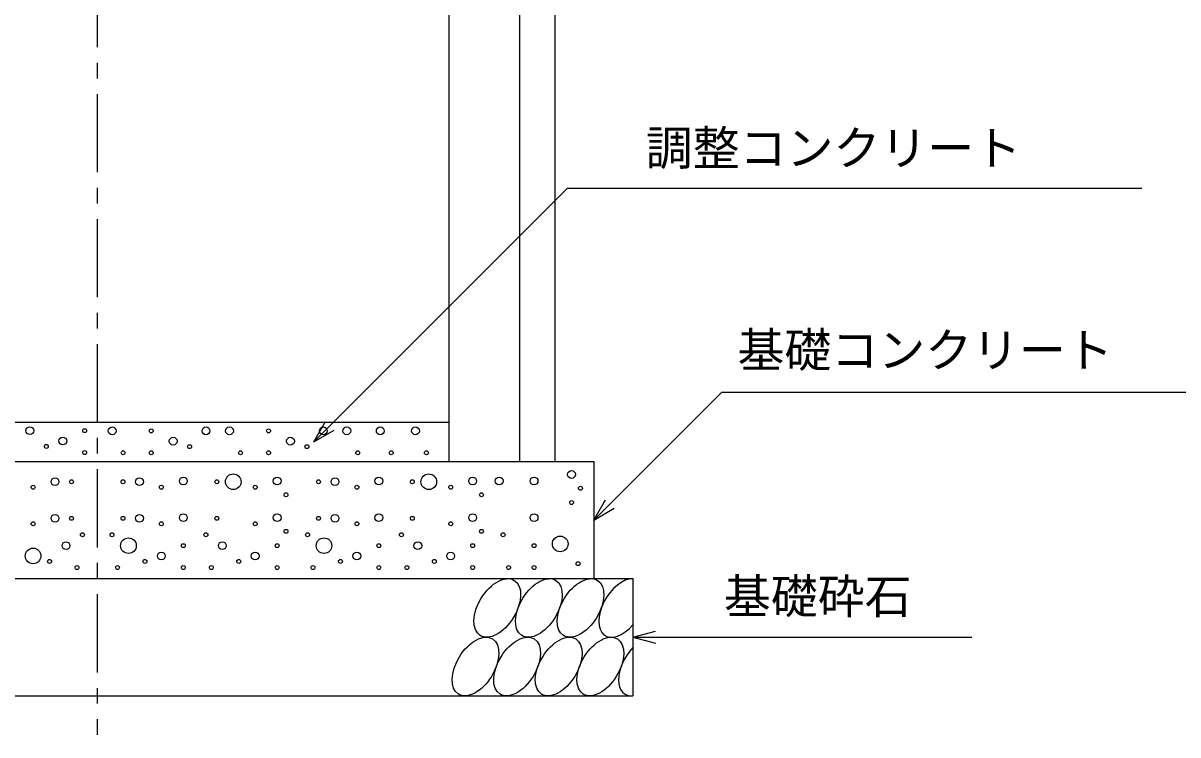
# Model space of a CAD drawing. Units: millimetres, scale not verified. Extents: x -16800 to 16800, y -5940 to 5940.
# Drawn here: x 10905 to 12382, y 1705 to 2616 of the extents above; entities that cross this region are included whole.
import ezdxf
from ezdxf.enums import TextEntityAlignment as Align

# ---------------------------------------------------------------- set-up
doc = ezdxf.new("R2010")
doc.units = ezdxf.units.MM
doc.header["$LTSCALE"] = 20
doc.linetypes.add('CHAIN1', pattern=[8, 5, -1, 1, -1])
for name, color, linetype, lineweight in [('0-0_DIM', 7, 'Continuous', 25), ('0-2_HATCH', 6, 'Continuous', 25), ('0-5_OUTLINE', 3, 'Continuous', 25)]:
    doc.layers.add(name, color=color, linetype=linetype, lineweight=lineweight)
doc.styles.add('ＭＳ ゴシック', font='')
doc.styles.get('ＭＳ ゴシック').set_extended_font_data('MS Gothic')

msp = doc.modelspace()

# ---------------------------------------------------------------- linework, layer by layer
at = {"layer": '0-0_DIM', "linetype": 'CHAIN1'}
msp.add_line((11000, 3324.66), (11000, 1704.66), dxfattribs=at)
at = {"layer": '0-0_DIM'}
for p, q in [((11276.92, 2079.66), (11601.38, 2404.13)), ((11601.38, 2404.13), (12335.73, 2404.13)), ((11798.65, 2143.32), (11635, 1979.66)), ((11798.65, 2143.32), (12445.53, 2143.32)), ((11276.92, 2079.66), (11291.92, 2105.64)), ((11276.92, 2079.66), (11302.9, 2094.66)), ((11635, 1979.66), (11650, 2005.64)), ((11635, 1979.66), (11650, 2005.64)), ((11635, 1979.66), (11660.98, 1994.66)), ((11635, 1979.66), (11660.98, 1994.66)), ((11685, 1829.66), (11713.98, 1837.43)), ((11685, 1829.66), (12118.31, 1829.66)), ((11685, 1829.66), (11713.98, 1821.9))]:
    msp.add_line(p, q, dxfattribs=at)
at = {"layer": '0-2_HATCH'}
for centre, radius in [((10913.88, 2093.97), 5), ((11019.13, 2093.69), 5), ((11139.13, 2093.69), 5), ((11169.13, 2093.69), 5), ((11289.13, 2093.69), 5), ((11319.13, 2093.69), 5), ((11361.87, 2093.69), 5), ((11406.87, 2093.69), 5), ((10955.93, 2080.84), 5), ((10983.97, 2093.97), 2.5), ((11069.04, 2093.69), 2.5), ((11097.08, 2080.56), 5), ((11219.04, 2093.69), 2.5), ((11247.08, 2080.56), 5), ((10934.9, 2073.84), 2.5), ((10983.97, 2065.96), 2.5), ((11033.15, 2065.68), 2.5), ((11069.04, 2065.68), 2.5), ((11118.11, 2073.56), 2.5), ((11183.15, 2065.68), 2.5), ((11219.04, 2065.68), 2.5), ((11268.11, 2073.56), 2.5), ((11333.15, 2065.68), 2.5), ((11375.89, 2065.68), 2.5), ((11420.89, 2065.68), 2.5), ((11173.96, 2028.64), 10), ((11423.96, 2028.64), 10), ((11606.46, 2037.88), 5), ((10918.01, 2021.64), 2.5), ((10946.04, 2028.64), 5), ((10967.07, 2028.64), 2.5), ((11032.93, 2028.64), 2.5), ((11053.96, 2028.64), 5), ((11081.99, 2021.64), 2.5), ((11110.03, 2029.52), 5), ((11152.93, 2028.64), 2.5), ((11201.99, 2021.64), 2.5), ((11230.03, 2029.52), 5), ((11282.93, 2028.64), 2.5), ((11303.96, 2028.64), 5), ((11331.99, 2021.64), 2.5), ((11360.03, 2029.52), 5), ((11402.93, 2028.64), 2.5), ((11451.99, 2021.64), 2.5), ((11480.03, 2029.52), 5), ((11513.9, 2029.52), 5), ((11558.55, 2029.52), 5), ((11241.37, 2011.95), 2.5), ((11491.37, 2011.95), 2.5), ((11617.8, 2020.31), 2.5), ((11606.46, 2001.98), 2.5), ((10946.04, 1981.84), 5), ((10967.07, 1981.84), 2.5), ((11032.93, 1981.84), 2.5), ((11053.96, 1981.84), 5), ((11110.03, 1982.72), 5), ((11152.93, 1981.84), 2.5), ((11230.03, 1982.72), 5), ((11282.93, 1981.84), 2.5), ((11303.96, 1981.84), 5), ((11360.03, 1982.72), 5), ((11402.93, 1981.84), 2.5), ((11480.03, 1982.72), 5), ((11558.55, 1982.72), 5), ((10918.01, 1974.84), 2.5), ((11081.99, 1974.84), 2.5), ((11201.99, 1974.84), 2.5), ((11241.37, 1965.15), 2.5), ((11331.99, 1974.84), 2.5), ((11451.99, 1974.84), 2.5), ((11491.37, 1965.15), 2.5), ((10960.06, 1946.82), 5), ((10981.09, 1960.83), 2.5), ((11018.91, 1960.83), 2.5), ((11039.94, 1946.82), 10), ((11110.03, 1946.82), 2.5), ((11138.91, 1960.83), 2.5), ((11159.94, 1946.82), 5), ((11230.03, 1946.82), 2.5), ((11268.91, 1960.83), 2.5), ((11289.94, 1946.82), 10), ((11360.03, 1946.82), 2.5), ((11388.91, 1960.83), 2.5), ((11409.94, 1946.82), 5), ((11480.03, 1946.82), 2.5), ((11518.91, 1960.83), 2.5), ((11558.55, 1946.82), 2.5), ((11591.95, 1949.13), 10), ((10918.01, 1933.69), 10), ((11081.99, 1933.69), 5), ((11201.99, 1933.69), 5), ((11331.99, 1933.69), 5), ((11451.99, 1933.69), 5), ((10939.03, 1926.69), 2.5), ((10974.08, 1918.81), 2.5), ((11025.92, 1918.81), 2.5), ((11060.97, 1926.69), 2.5), ((11110.03, 1918.81), 2.5), ((11145.92, 1918.81), 2.5), ((11180.97, 1926.69), 2.5), ((11230.03, 1918.81), 2.5), ((11275.92, 1918.81), 2.5), ((11310.97, 1926.69), 2.5), ((11360.03, 1918.81), 2.5), ((11395.92, 1918.81), 2.5), ((11430.97, 1926.69), 2.5), ((11480.03, 1918.81), 2.5), ((11525.92, 1918.81), 2.5), ((11558.55, 1918.81), 2.5), ((11614.83, 1923.79), 2.5)]:
    msp.add_circle(centre, radius, dxfattribs=at)
for centre in [(11511.51, 1867.14), (11564.72, 1867.14), (11617.93, 1867.14), (11483.63, 1792.15), (11536.84, 1792.15), (11590.04, 1792.15), (11643.25, 1792.15)]:
    msp.add_ellipse(centre, major_axis=(21.81, 35.31), ratio=0.5792, dxfattribs=at)
for centre, start_param, end_param in [((11671.14, 1867.14), 0.3357715, 4.4411806), ((11696.46, 1792.15), 1.2110787, 3.5658734)]:
    msp.add_ellipse(centre, major_axis=(21.81, 35.31), ratio=0.5792, start_param=start_param, end_param=end_param, dxfattribs=at)
at = {"layer": '0-5_OUTLINE'}
for p, q in [((11585, 3241.66), (11585, 2054.66)), ((11540, 3004.66), (11540, 2054.66)), ((11450, 2054.66), (11450, 2904.66)), ((10550, 2104.66), (11450, 2104.66)), ((10365, 2054.66), (11635, 2054.66)), ((11450, 2054.66), (11585, 2054.66)), ((11635, 2054.66), (11635, 1904.66)), ((10315, 1904.66), (11685, 1904.66)), ((11685, 1904.66), (11685, 1754.66)), ((10315, 1754.66), (11685, 1754.66))]:
    msp.add_line(p, q, dxfattribs=at)

# ---------------------------------------------------------------- texts
at = {"layer": '0-0_DIM', "style": 'ＭＳ ゴシック'}
for s, p in [('調整コンクリート', (11701.38, 2420.55)), ('基礎コンクリート', (11818.65, 2162.05)), ('基礎砕石', (11801.32, 1846.83))]:
    msp.add_text(s, height=43.99, dxfattribs=at).set_placement(p, align=Align.BOTTOM_LEFT)

doc.saveas('drawing.dxf')
